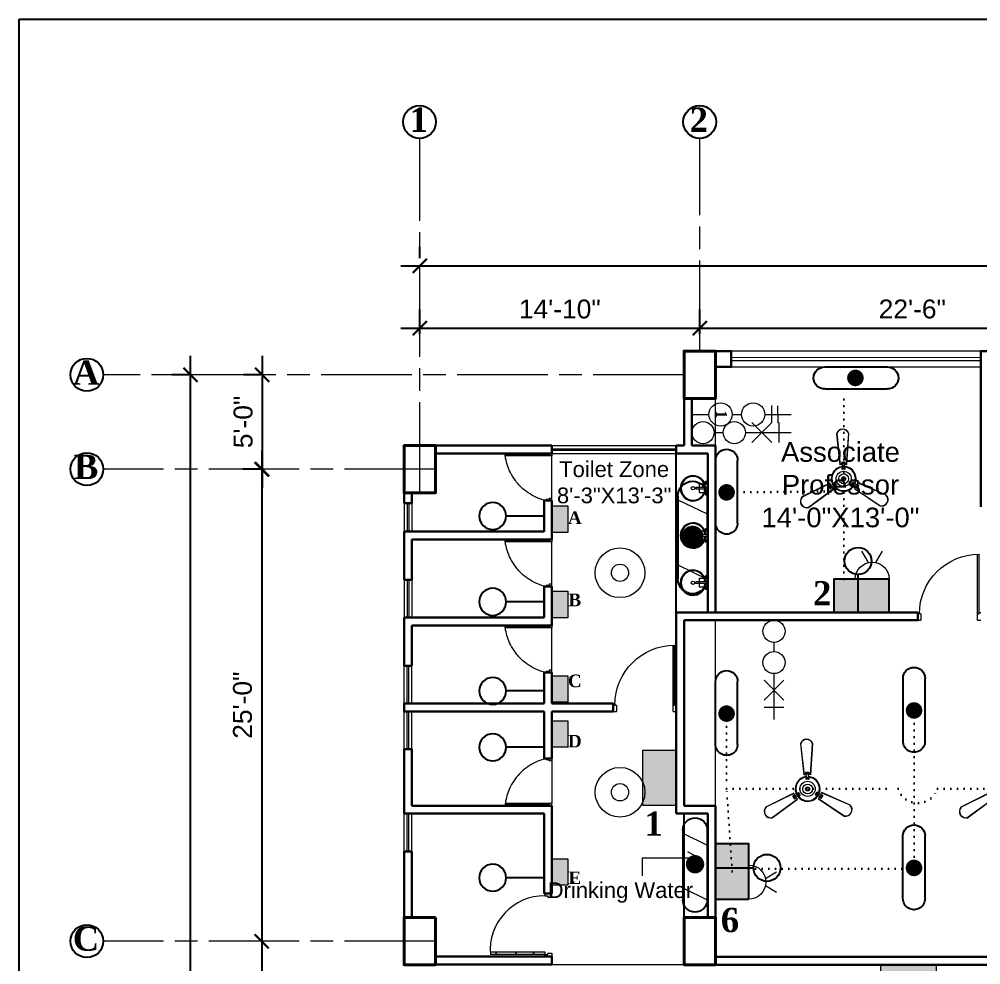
# Model space of a CAD drawing. Header units: inches. Extents: x -12 to 20935469, y -1604 to 24729220.
# Drawn here: x 20823799 to 20824410, y 24656648 to 24657249 of the extents above; entities that cross this region are included whole.
import ezdxf

# ---------------------------------------------------------------- set-up
doc = ezdxf.new("R2010")
doc.units = ezdxf.units.IN
doc.header["$LTSCALE"] = 0.03
doc.header["$MEASUREMENT"] = 0
doc.header["$PDMODE"] = 32
doc.header["$PDSIZE"] = 15
doc.linetypes.add('ACAD_ISO08W100', pattern=[36, 24, -3, 6, -3])
doc.linetypes.add('DOT', pattern=[0.25, 0, -0.25])
for name, color, linetype, lineweight in [('0-elect.fixture-3 fan', 200, 'Continuous', 20), ('2', 7, 'Continuous', 9), ('column', 1, 'Continuous', 40), ('Dim Line', 252, 'Continuous', 13), ('Dimiention', 75, 'Continuous', 18), ('Door', 7, 'Continuous', 18), ('E-CF', 4, 'Continuous', 30), ('Glass Line', 252, 'Continuous', 9), ('Grid Line', 252, 'Continuous', 18), ('Hatch', 253, 'Continuous', 15), ('line', 7, 'Continuous', 9), ('Main Wall', 7, 'Continuous', 30), ('STAIR', 46, 'Continuous', 15), ('TOILET FIXTURE', 142, 'Continuous', 5), ('wind.', 150, 'Continuous', 20)]:
    doc.layers.add(name, color=color, linetype=linetype, lineweight=lineweight)
for name, color, linetype in [('AC TEXT', 151, 'DOT'), ('H', 154, 'Continuous'), ('SB TEXT', 215, 'DOT'), ('TEXT', 7, 'Continuous'), ('w', 188, 'DOT')]:
    doc.layers.add(name, color=color, linetype=linetype)
doc.styles.add('2', font='swisscl.ttf')
doc.styles.add('RomanS', font='arial.ttf', dxfattribs={"height": 12})
doc.styles.get("Standard").update_dxf_attribs({"font": 'timesbd.ttf'})
doc.dimstyles.new('Aec_Arch_I', dxfattribs={"dimscale": 96, "dimtxt": 12, "dimasz": 0.09375, "dimexe": 0.125, "dimexo": 0.125, "dimgap": 0.0625, "dimtad": 1, "dimdec": 0, "dimzin": 3, "dimdsep": 46, "dimlunit": 4, "dimtxsty": 'RomanS', "dimblk1": 'ARCHTICK', "dimblk2": 'ARCHTICK', "dimsah": 1, "dimcen": 0.09375, "dimdle": 0.125, "dimadec": 0, "dimazin": 0, "dimtfac": 0.75, "dimtdec": 0, "dimtmove": 2, "dimatfit": 3, "dimldrblk": 'ARCHTICK', "dimfxl": 1, "dimfrac": 1, "dimtolj": 1, "dimtzin": 0, "dimarcsym": 0})

# ---------------------------------------------------------------- blocks, each defined once
blk = doc.blocks.new('$D40')
at = {"layer": 'Door'}
for p, q in [((1, 4), (1, 42)), ((2, 0), (2, 41.99)), ((1, 5), (0, 5)), ((2, 0), (0, 0)), ((2, 4), (1, 4)), ((39, 4), (38, 4)), ((38, 4), (38, 0)), ((40, 0), (38, 0)), ((40, 5), (38.99, 5)), ((39, 5), (39, 4))]:
    blk.add_line(p, q, dxfattribs=at)
blk.add_arc((1, 4), 38, 0, 90, dxfattribs=at)
blk = doc.blocks.new('sssss-flat-876')
at = {"layer": 'Door', "linetype": 'Continuous', "ltscale": 3}
blk.add_line((3666.52, 84027.2), (3666.52, 84055.74), dxfattribs=at)
at = {"layer": 'Door', "linetype": 'Continuous', "ltscale": 3, "extrusion": (-7.21527e-09, -3.35624e-18, 1), "elevation": 0}
for points in [[(3666.52, 84057.2), (3666.52, 84055.74), (3668.35, 84055.74), (3668.35, 84056.47), (3670.18, 84056.47), (3670.18, 84057.2)], [(3668.35, 84055.74), (3696.16, 84055.74), (3696.16, 84056.47), (3668.35, 84056.47)]]:
    blk.add_lwpolyline(points, close=True, dxfattribs=at)
at = {"layer": 'Door', "linetype": 'Continuous', "ltscale": 3, "flags": 128}
blk.add_lwpolyline([(3670.18, 84027.2, 0.04096), (3675.47, 84028.9, 0.082496), (3684.93, 84034.78, 0.052187), (3689.72, 84039.97, 0.043988), (3692.86, 84045.05, 0.036571), (3694.75, 84049.63, 0.034751), (3695.92, 84054.2, 0.011435), (3696.16, 84055.74)], format="xyb", dxfattribs=at)
at = {"layer": 'Door', "linetype": 'Continuous', "ltscale": 3}
blk.add_lwpolyline([(3666.52, 84027.2), (3666.52, 84028.66), (3668.35, 84028.66), (3668.35, 84027.93), (3670.18, 84027.93), (3670.18, 84027.2)], close=True, dxfattribs=at)
blk = doc.blocks.new('Door_45')
at = {"layer": 'Door'}
for p, q in [((1.5, 4.97), (1.5, 43.97)), ((3.5, 44.03), (3.5, 4.97)), ((1.5, 40.03), (2.25, 40.03)), ((2.25, 40.03), (2.25, 39.53)), ((2.25, 39.53), (2.75, 39.53)), ((2.75, 39.53), (2.75, 40.03)), ((2.75, 40.03), (3.5, 40.03)), ((1.5, 25.77), (2.25, 25.77)), ((2.25, 25.77), (2.25, 25.27)), ((2.25, 25.27), (2.75, 25.27)), ((2.75, 25.77), (3.5, 25.77)), ((2.75, 25.27), (2.75, 25.77)), ((1.5, 12.57), (2.25, 12.57)), ((2.25, 12.57), (2.25, 13.07)), ((2.25, 13.07), (2.75, 13.07)), ((2.75, 13.07), (2.75, 12.57)), ((2.75, 12.57), (3.5, 12.57)), ((0, -0.03), (0, 4.97)), ((0, 4.97), (1.5, 4.97)), ((3.5, 4.97), (1.5, 4.97)), ((1.5, 4.97), (1.5, 2.97)), ((1.5, 2.97), (2.5, 2.97)), ((2.5, 2.97), (2.5, -0.03)), ((42.5, 3), (42.5, -0.03)), ((43.5, 3), (42.5, 3)), ((45, 5), (43.5, 5)), ((43.5, 5), (43.5, 3)), ((45, -0.03), (45, 5)), ((2.5, -0.03), (0, -0.03)), ((42.5, -0.03), (45, -0.03))]:
    blk.add_line(p, q, dxfattribs=at)
blk.add_arc((4.66, 5.26), 38.84, 359.62325, 94.66847, dxfattribs=at)
blk = doc.blocks.new('7-flat-72')
at = {"layer": 'Glass Line', "color": 8, "ltscale": 20}
for p, q in [((-64476.55, 376959.41), (-64476.55, 376966.61)), ((-64475.47, 376966.61), (-64476.55, 376966.61)), ((-64475.47, 376959.41), (-64475.47, 376966.61)), ((-64478.71, 376960.49), (-64480.33, 376960.49)), ((-64480.33, 376959.52), (-64480.33, 376960.49)), ((-64478.71, 376959.52), (-64480.33, 376959.52)), ((-64480.33, 376959.05), (-64480.33, 376959.41)), ((-64478.71, 376959.41), (-64480.33, 376959.41)), ((-64478.71, 376959.05), (-64480.33, 376959.05)), ((-64480.28, 376959.52), (-64480.28, 376960.49)), ((-64480.15, 376959.52), (-64480.15, 376960.49)), ((-64480.15, 376959.41), (-64480.15, 376959.52)), ((-64479.92, 376959.52), (-64479.92, 376960.49)), ((-64479.52, 376959.52), (-64479.52, 376960.49)), ((-64479.13, 376959.52), (-64479.13, 376960.49)), ((-64478.9, 376959.52), (-64478.9, 376960.49)), ((-64478.89, 376959.41), (-64478.89, 376959.52)), ((-64478.77, 376959.52), (-64478.77, 376960.49)), ((-64478.71, 376959.52), (-64478.71, 376960.49)), ((-64478.71, 376959.05), (-64478.71, 376959.41)), ((-64475.11, 376959.41), (-64476.91, 376959.41)), ((-64476.91, 376959.05), (-64476.91, 376959.41)), ((-64475.11, 376959.05), (-64476.91, 376959.05)), ((-64475.11, 376959.05), (-64475.11, 376959.41)), ((-64473.31, 376960.49), (-64471.69, 376960.49)), ((-64473.31, 376959.52), (-64473.31, 376960.49)), ((-64473.31, 376959.52), (-64471.69, 376959.52)), ((-64473.31, 376959.05), (-64473.31, 376959.41)), ((-64473.31, 376959.41), (-64471.69, 376959.41)), ((-64473.31, 376959.05), (-64471.69, 376959.05)), ((-64473.26, 376959.52), (-64473.26, 376960.49)), ((-64473.13, 376959.52), (-64473.13, 376960.49)), ((-64473.13, 376959.41), (-64473.13, 376959.52)), ((-64472.9, 376959.52), (-64472.9, 376960.49)), ((-64472.5, 376959.52), (-64472.5, 376960.49)), ((-64472.11, 376959.52), (-64472.11, 376960.49)), ((-64471.88, 376959.52), (-64471.88, 376960.49)), ((-64471.87, 376959.41), (-64471.87, 376959.52)), ((-64471.75, 376959.52), (-64471.75, 376960.49)), ((-64471.69, 376959.52), (-64471.69, 376960.49)), ((-64471.69, 376959.05), (-64471.69, 376959.41))]:
    blk.add_line(p, q, dxfattribs=at)
blk.add_circle((-64476.02, 376968.4, 0), 1.08, dxfattribs=at)
for radius, start, end in [(8.1, 273.83345, 266.18834), (7.55, 274.11503, 265.90676)]:
    blk.add_arc((-64476.02, 376968.4, 0), radius, start, end, dxfattribs=at)
blk = doc.blocks.new('SFSFSFS-flat-72')
at = {"layer": 'TOILET FIXTURE', "ltscale": 0.2}
blk.add_lwpolyline([(-3918.47, -3608.1), (-3918.47, -3602.7), (-3923.87, -3602.7), (-3923.87, -3608.1)], close=True, dxfattribs=at)
at = {"layer": 'TOILET FIXTURE', "ltscale": 20}
blk.add_blockref('7-flat-72', (60554.84, -380567.16), dxfattribs=at)
blk = doc.blocks.new('bulb')
at = {"layer": 'line', "color": 4, "lineweight": 25, "ltscale": 50}
for p, q in [((20823168.7, 24658803.9), (20823168.7, 24658777.6)), ((20823168.7, 24658790.8), (20823209.9, 24658790.8))]:
    blk.add_line(p, q, dxfattribs=at)
blk.add_circle((20823224.6, 24658790.8), 14.7, dxfattribs=at)
blk = doc.blocks.new('FDDF')
at = {"layer": 'line', "color": 6, "linetype": 'Continuous', "lineweight": 25, "ltscale": 50}
for p, q in [((7351582.6, 3307777.3), (7351582.6, 3307351.8)), ((7351732.3, 3307777.3), (7351732.3, 3307351.8))]:
    blk.add_line(p, q, dxfattribs=at)
at = {"layer": 'line', "color": 6, "linetype": 'Continuous', "lineweight": 40, "ltscale": 50, "const_width": 56.1}
blk.add_lwpolyline([(7351657.4, 3307596.9, 1), (7351657.4, 3307540.8, 1)], format="xyb", close=True, dxfattribs=at)
at = {"layer": 'line', "color": 6, "linetype": 'Continuous', "lineweight": 25, "ltscale": 50}
for centre, start, end in [((7351657.4, 3307777.3), 0, 180), ((7351657.4, 3307351.8), 180, 0)]:
    blk.add_arc(centre, 74.8, start, end, dxfattribs=at)
blk = doc.blocks.new('JJUJUJUKI')
at = {"layer": 'line', "color": 6, "ltscale": 50}
for p, q in [((7363094.9, 3291793.9), (7362945.3, 3291866.9)), ((7363094.9, 3291460.9), (7362945.3, 3291533.9))]:
    blk.add_line(p, q, dxfattribs=at)
at = {"layer": 'line', "color": 5, "xscale": -1, "rotation": 180}
blk.add_blockref('FDDF', (11362.6, 6599218.7), dxfattribs=at)
blk = doc.blocks.new('RTRT')
at = {"layer": 'line', "color": 5}
blk.add_blockref('JJUJUJUKI', (0, 0), dxfattribs=at)
blk = doc.blocks.new('JUJUJUKIII')
at = {"layer": 'H', "ltscale": 50, "true_color": 0x999999, "transparency": 33554556}
h = blk.add_hatch(color=253, dxfattribs=at)
h.dxf.hatch_style = 1
h.paths.add_polyline_path([(7363219.9, 3291034.2), (7363425.7, 3291034.2), (7363425.7, 3291376.7), (7363219.9, 3291376.7)])
at = {"layer": 'Dimiention', "color": 4, "ltscale": 50}
blk.add_lwpolyline([(7363219.9, 3291034.2), (7363425.7, 3291034.2), (7363425.7, 3291376.7), (7363219.9, 3291376.7)], close=True, dxfattribs=at)
blk = doc.blocks.new('E-CF')
at = {"layer": '0-elect.fixture-3 fan', "color": 230, "linetype": 'ByBlock', "lineweight": 13, "ltscale": 5}
for p, q in [((-1.45, 6.53), (-2.38, 20.87)), ((-1.35, 6.55), (-2.29, 20.85)), ((3.24, 20.73), (1.65, 6.48)), ((3.34, 20.73), (1.74, 6.45)), ((-19.63, -7.46), (-6.46, -1.71)), ((-19.57, -7.54), (-6.43, -1.8)), ((6.34, -2.1), (19.2, -8.44)), ((6.37, -2.01), (19.25, -8.36)), ((-4.99, -4.44), (-16.92, -12.4)), ((-4.93, -4.51), (-16.88, -12.49)), ((16.28, -13.26), (4.71, -4.73)), ((16.32, -13.17), (4.78, -4.66))]:
    blk.add_line(p, q, dxfattribs=at)
at = {"layer": '0-elect.fixture-3 fan', "color": 232, "linetype": 'ByBlock', "lineweight": 13, "ltscale": 5}
for p, q in [((-0.35, 5.43), (-0.66, 4.81)), ((-0.33, 6.68), (-0.62, 7.28)), ((-0.35, 4.97), (-0.22, 4.72)), ((-0.29, 7.46), (-0.15, 7.2)), ((-0.02, 6.87), (0.23, 7.01)), ((0.04, 5.2), (0.29, 5.33)), ((0.42, 4.9), (0.56, 4.65)), ((0.48, 7.43), (0.62, 7.18)), ((0.6, 5.41), (0.87, 4.78)), ((0.63, 6.66), (0.96, 7.25)), ((-6.08, -2.77), (-6.75, -2.79)), ((-6.68, -3.29), (-6.53, -3.05)), ((-6.31, -3.97), (-6.16, -3.73)), ((-5.94, -3.44), (-6.18, -3.29)), ((-5.62, -3.61), (-6, -4.17)), ((-4.99, -2.18), (-4.57, -1.62)), ((-4.52, -2.55), (-4.76, -2.41)), ((-4.53, -3.01), (-3.84, -2.97)), ((-4.46, -2.08), (-4.31, -1.83)), ((-4.13, -2.78), (-3.98, -2.54)), ((4.38, -3.22), (3.69, -3.14)), ((4.03, -2.81), (3.74, -2.8)), ((4.47, -2.17), (4.18, -2.17)), ((4.47, -2.63), (4.47, -2.91)), ((4.87, -2.41), (4.49, -1.83)), ((5.44, -3.87), (5.79, -4.45)), ((6.19, -4.13), (5.9, -4.12)), ((5.94, -3.05), (6.61, -3.1)), ((5.95, -3.42), (5.94, -3.7)), ((6.6, -3.47), (6.31, -3.46))]:
    blk.add_line(p, q, dxfattribs=at)
at = {"layer": '0-elect.fixture-3 fan', "color": 5, "lineweight": 13}
blk.add_line((0, 0), (0, 0), dxfattribs=at)
at = {"layer": '0-elect.fixture-3 fan', "color": 230, "linetype": 'ByBlock', "lineweight": 13, "ltscale": 5, "extrusion": (0, 0, -1)}
for centre, major_axis, start_param, end_param in [((0.46, 19.91), (-2.12, 2.12), 5.823867, 8.359631), ((0.46, 19.91), (-2.05, 2.05), 5.830329, 8.353169), ((0, 0), (-4.05, 4.05), 5.068563, 7.021343), ((0, 0), (-3.85, 3.85), 5.085186, 7.003917), ((0, 0), (4.72, 4.72), -1.003222, -0.833722), ((0, 0), (-4.05, 4.05), 0.879773, 2.832553), ((0, 0), (-3.85, 3.85), 0.896396, 2.815126), ((0, 0), (4.72, 4.72), -0.690743, -0.521244), ((0, 0), (-4.72, 4.72), 5.068843, 5.238343), ((0, 0), (4.72, 4.72), 3.185569, 3.355068), ((0, 0), (4.05, 4.05), 1.403372, 3.356151), ((0, 0), (-3.85, 3.85), 2.990791, 4.909522), ((0, 0), (4.72, 4.72), 1.403652, 1.573151), ((0, 0), (-4.72, 4.72), 2.66197, 2.831469), ((-17.47, -9.55), (-2.12, 2.12), 3.729471, 6.265236), ((-17.47, -9.55), (-2.05, 2.05), 3.735934, 6.258773), ((17, -10.35), (-2.12, 2.12), 1.635076, 4.170841), ((17, -10.35), (2.05, 2.05), 0.070743, 2.593582)]:
    blk.add_ellipse(centre, major_axis=major_axis, ratio=1, start_param=start_param, end_param=end_param, dxfattribs=at)
at = {"layer": '0-elect.fixture-3 fan', "color": 232, "linetype": 'ByBlock', "lineweight": 13, "ltscale": 5, "extrusion": (0, 0, -1)}
for centre, major_axis, start_param, end_param in [((-0.44, 4.71), (0.169, 0.169), 2.26283, 4.381754), ((-0.41, 7.39), (-0.169, 0.169), 5.038692, 7.013305), ((-0.28, 4.84), (0.101, 0.101), 3.926991, 10.210176), ((0, 0), (5.4, 5.4), -0.840677, -0.683789), ((0, 0), (3.17, 3.17), -0.878763, -0.645703), ((-0.22, 7.33), (0.101, 0.101), 3.926991, 10.210176), ((-2.18, 6.1), (-1.37, 1.37), 2.052913, 2.705807), ((0.11, 6.94), (0.101, 0.101), 3.926991, 10.210176), ((0.17, 5.27), (0.101, 0.101), 3.926991, 10.210176), ((0.49, 4.78), (0.101, 0.101), 3.926991, 10.210176), ((0.55, 7.31), (0.101, 0.101), 3.926991, 10.210176), ((2.58, 5.99), (1.46, 1.46), 3.643048, 4.257264), ((0.66, 4.68), (0.169, 0.169), 0.376965, 2.49589), ((0.75, 7.36), (-0.169, 0.169), 0.887007, 2.86162), ((-6.75, -3.02), (0.169, 0.169), 3.505001, 5.479614), ((0, 0), (-5.4, 5.4), 4.91891, 5.075797), ((-6.6, -3.17), (0.101, 0.101), 3.926991, 10.210176), ((-6.19, -4.04), (0.169, 0.169), 1.373501, 3.348114), ((-6.24, -3.85), (0.101, 0.101), 3.926991, 10.210176), ((-6.06, -3.36), (0.101, 0.101), 3.926991, 10.210176), ((-6.47, -0.75), (1.46, 1.46), 1.548653, 2.162869), ((-4.19, -4.93), (-1.37, 1.37), 6.241703, 6.894597), ((-4.64, -2.48), (-0.101, 0.101), 5.497787, 11.780972), ((-4.38, -1.76), (-0.169, 0.169), 6.136552, 8.255476), ((-4.38, -1.96), (-0.101, 0.101), 5.497787, 11.780972), ((-4.05, -2.66), (0.101, 0.101), 3.926991, 10.210176), ((0, 0), (-3.17, 3.17), 4.880824, 5.113884), ((-3.86, -2.73), (0.169, 0.169), 0.168435, 2.287359), ((3.72, -2.9), (0.169, 0.169), 2.471361, 4.590285), ((0, 0), (-3.17, 3.17), 2.786429, 3.019489), ((3.89, -2.81), (0.101, 0.101), 3.926991, 10.210176), ((4.29, -1.97), (-0.169, 0.169), 5.928021, 8.046946), ((4.33, -2.17), (0.101, 0.101), 3.926991, 10.210176), ((4.47, -2.77), (0.101, 0.101), 3.926991, 10.210176), ((3.89, -5.22), (-1.46, 1.46), 1.025054, 1.63927), ((6.36, -1.16), (1.37, 1.37), 2.576511, 3.229406), ((5.95, -3.56), (-0.101, 0.101), 5.497787, 11.780972), ((6.05, -4.13), (0.101, 0.101), 3.926991, 10.210176), ((0, 0), (-5.4, 5.4), 2.824515, 2.981402), ((6.45, -3.47), (-0.101, 0.101), 5.497787, 11.780972), ((6.6, -3.33), (-0.169, 0.169), 0.849902, 2.824515), ((6, -4.32), (-0.169, 0.169), 2.981402, 4.956015)]:
    blk.add_ellipse(centre, major_axis=major_axis, ratio=1, start_param=start_param, end_param=end_param, dxfattribs=at)
at = {"layer": '0-elect.fixture-3 fan', "linetype": 'ByBlock', "lineweight": 13, "ltscale": 5, "extrusion": (0, 0, -1)}
blk.add_ellipse((0.01, 0.03), major_axis=(-2.47, 2.47), ratio=1, start_param=5.497787, end_param=11.780972, dxfattribs=at)
at = {"layer": '0-elect.fixture-3 fan', "color": 200, "linetype": 'ByBlock', "lineweight": 13, "ltscale": 5, "extrusion": (0, 0, -1)}
blk.add_ellipse((0, 0), major_axis=(-1.61, 1.61), ratio=1, start_param=5.497787, end_param=11.780972, dxfattribs=at)
at = {"layer": '0-elect.fixture-3 fan', "color": 190, "linetype": 'ByBlock', "lineweight": 13, "ltscale": 5, "extrusion": (0, 0, -1)}
for major_axis, start_param, end_param in [((0.666, 0.666), 3.926991, 10.210176), ((-0.461, 0.461), 5.497787, 11.780972)]:
    blk.add_ellipse((0, 0), major_axis=major_axis, ratio=1, start_param=start_param, end_param=end_param, dxfattribs=at)
blk = doc.blocks.new('fgftrfteter')
at = {"layer": 'Dimiention', "color": 4, "ltscale": 50}
for p, q in [((4580895, 2288123), (4580808, 2288269)), ((4580989, 2288123), (4581076, 2288269)), ((4580720, 2287906), (4581164, 2287906))]:
    blk.add_line(p, q, dxfattribs=at)
blk.add_arc((4580942, 2287906), 222, 0, 180, dxfattribs=at)
blk = doc.blocks.new('2PIN')
at = {"layer": 'H', "true_color": 0x000000, "transparency": 33554567}
h = blk.add_hatch(color=18, dxfattribs=at)
h.dxf.hatch_style = 1
h.paths.add_polyline_path([(20823026.99, 24658981.16), (20822972.29, 24658981.16), (20822972.29, 24658948.3), (20823026.99, 24658948.3)])
blk.add_lwpolyline([(20822972.29, 24658981.16), (20823026.99, 24658981.16), (20823026.99, 24658948.3), (20822972.29, 24658948.3)], close=True)
at = {"layer": '2', "color": 6, "lineweight": 25, "transparency": 33554648, "xscale": 0.07559514081214198, "yscale": 0.07559514081214198, "zscale": 0.07559514081214198}
blk.add_blockref('fgftrfteter', (20476692.14, 24486026.62), dxfattribs=at)
blk = doc.blocks.new('GYTT')
at = {"layer": 'line', "color": 4, "ltscale": 50}
for radius in [19.73, 6.87]:
    blk.add_circle((20859470.76, -1441350.36), radius, dxfattribs=at)
blk = doc.blocks.new('_ArchTick')
at = {"color": 0, "linetype": 'ByBlock', "lineweight": 35, "const_width": 0.15}
blk.add_lwpolyline([(-0.5, -0.5), (0.5, 0.5)], dxfattribs=at)
blk = doc.blocks.new('*D336')
at = {"layer": 'Defpoints', "color": 0, "transparency": 16777216}
for p in [(20820322.25, 24639400.93), (20820144.28, 24639385.03), (20820322.25, 24639385.03)]:
    blk.add_point(p, dxfattribs=at)
at = {"layer": 'Dim Line', "color": 0, "lineweight": -2, "transparency": 16777216}
for p, q in [((20820144.28, 24639397.03), (20820144.28, 24639412.93)), ((20820322.25, 24639397.03), (20820322.25, 24639412.93)), ((20820132.28, 24639400.93), (20820334.25, 24639400.93))]:
    blk.add_line(p, q, dxfattribs=at)
at = {"layer": 'Dim Line', "color": 0, "lineweight": -2, "transparency": 16777216, "xscale": 9, "yscale": 9, "zscale": 9, "rotation": 180}
blk.add_blockref('_ArchTick', (20820144.28, 24639400.93), dxfattribs=at)
at = {"layer": 'Dim Line', "color": 0, "lineweight": -2, "transparency": 16777216, "xscale": 9, "yscale": 9, "zscale": 9}
blk.add_blockref('_ArchTick', (20820322.25, 24639400.93), dxfattribs=at)
at = {"layer": 'Dim Line', "color": 0, "transparency": 16777216, "insert": (20820233.26, 24639413.05), "char_height": 12, "attachment_point": 5, "style": 'RomanS'}
blk.add_mtext('\\A1;14\'-10"', dxfattribs=at)
blk = doc.blocks.new('*D337')
at = {"layer": 'Defpoints', "color": 0, "transparency": 16777216}
for p in [(20820592.25, 24639400.93), (20820592.25, 24639400.93), (20820322.25, 24639385.03)]:
    blk.add_point(p, dxfattribs=at)
at = {"layer": 'Dim Line', "color": 0, "lineweight": -2, "transparency": 16777216}
for p, q in [((20820322.25, 24639397.03), (20820322.25, 24639412.93)), ((20820310.25, 24639400.93), (20820604.25, 24639400.93))]:
    blk.add_line(p, q, dxfattribs=at)
at = {"layer": 'Dim Line', "color": 0, "lineweight": -2, "transparency": 16777216, "xscale": 9, "yscale": 9, "zscale": 9, "rotation": 180}
blk.add_blockref('_ArchTick', (20820322.25, 24639400.93), dxfattribs=at)
at = {"layer": 'Dim Line', "color": 0, "lineweight": -2, "transparency": 16777216, "xscale": 9, "yscale": 9, "zscale": 9}
blk.add_blockref('_ArchTick', (20820592.25, 24639400.93), dxfattribs=at)
at = {"layer": 'Dim Line', "color": 0, "transparency": 16777216, "insert": (20820457.25, 24639413.05), "char_height": 12, "attachment_point": 5, "style": 'RomanS'}
blk.add_mtext('\\A1;22\'-6"', dxfattribs=at)
blk = doc.blocks.new('*D329')
at = {"layer": 'Defpoints', "color": 0, "transparency": 16777216}
for p in [(20822147.72, 24639440.57), (20820144.28, 24639433.51), (20822147.72, 24639433.51)]:
    blk.add_point(p, dxfattribs=at)
at = {"layer": 'Dim Line', "color": 0, "lineweight": -2, "transparency": 16777216}
for p, q in [((20820144.28, 24639445.51), (20820144.28, 24639452.57)), ((20822147.72, 24639445.51), (20822147.72, 24639452.57)), ((20820132.28, 24639440.57), (20822159.72, 24639440.57))]:
    blk.add_line(p, q, dxfattribs=at)
at = {"layer": 'Dim Line', "color": 0, "lineweight": -2, "transparency": 16777216, "xscale": 9, "yscale": 9, "zscale": 9, "rotation": 180}
blk.add_blockref('_ArchTick', (20820144.28, 24639440.57), dxfattribs=at)
at = {"layer": 'Dim Line', "color": 0, "lineweight": -2, "transparency": 16777216, "xscale": 9, "yscale": 9, "zscale": 9}
blk.add_blockref('_ArchTick', (20822147.72, 24639440.57), dxfattribs=at)
at = {"layer": 'Dim Line', "color": 0, "transparency": 16777216, "insert": (20821146, 24639452.7), "char_height": 12, "attachment_point": 5, "style": 'RomanS'}
blk.add_mtext('\\A1;166\'-11"', dxfattribs=at)
blk = doc.blocks.new('*D330')
at = {"layer": 'Defpoints', "color": 0, "transparency": 16777216}
for p in [(20820055.12, 24639371.33), (20820044.19, 24639311.34), (20820055.12, 24639311.34)]:
    blk.add_point(p, dxfattribs=at)
at = {"layer": 'Dim Line', "color": 0, "lineweight": -2, "transparency": 16777216}
for p, q in [((20820044.19, 24639383.33), (20820044.19, 24639299.34)), ((20820043.12, 24639371.33), (20820032.19, 24639371.33)), ((20820043.12, 24639311.34), (20820032.19, 24639311.34))]:
    blk.add_line(p, q, dxfattribs=at)
at = {"layer": 'Dim Line', "color": 0, "lineweight": -2, "transparency": 16777216, "xscale": 9, "yscale": 9, "zscale": 9}
for p, rotation in [((20820044.19, 24639371.33), 90), ((20820044.19, 24639311.34), 270)]:
    blk.add_blockref('_ArchTick', p, dxfattribs=dict(at, rotation=rotation))
at = {"layer": 'Dim Line', "color": 0, "transparency": 16777216, "insert": (20820032.06, 24639341.34), "char_height": 12, "attachment_point": 5, "rotation": 90, "style": 'RomanS'}
blk.add_mtext('\\A1;5\'-0"', dxfattribs=at)
blk = doc.blocks.new('*D331')
at = {"layer": 'Defpoints', "color": 0, "transparency": 16777216}
for p in [(20820055.12, 24639311.34), (20820043.81, 24639011.47), (20820043.81, 24639011.47)]:
    blk.add_point(p, dxfattribs=at)
at = {"layer": 'Dim Line', "color": 0, "lineweight": -2, "transparency": 16777216}
for p, q in [((20820043.81, 24639323.34), (20820043.81, 24638999.47)), ((20820043.12, 24639311.34), (20820031.81, 24639311.34)), ((20820055.81, 24639011.47), (20820055.81, 24639011.47))]:
    blk.add_line(p, q, dxfattribs=at)
at = {"layer": 'Dim Line', "color": 0, "lineweight": -2, "transparency": 16777216, "xscale": 9, "yscale": 9, "zscale": 9}
for p, rotation in [((20820043.81, 24639311.34), 90), ((20820043.81, 24639011.47), 270)]:
    blk.add_blockref('_ArchTick', p, dxfattribs=dict(at, rotation=rotation))
at = {"layer": 'Dim Line', "color": 0, "transparency": 16777216, "insert": (20820031.68, 24639161.41), "char_height": 12, "attachment_point": 5, "rotation": 90, "style": 'RomanS'}
blk.add_mtext('\\A1;25\'-0"', dxfattribs=at)
blk = doc.blocks.new('*D332')
at = {"layer": 'Defpoints', "color": 0, "transparency": 16777216}
for p in [(20820043.81, 24639011.47), (20820043.81, 24638861.47), (20820043.81, 24638861.47)]:
    blk.add_point(p, dxfattribs=at)
at = {"layer": 'Dim Line', "color": 0, "lineweight": -2, "transparency": 16777216}
for p, q in [((20820043.81, 24639023.47), (20820043.81, 24638849.47)), ((20820055.81, 24639011.47), (20820055.81, 24639011.47)), ((20820055.81, 24638861.47), (20820055.81, 24638861.47))]:
    blk.add_line(p, q, dxfattribs=at)
at = {"layer": 'Dim Line', "color": 0, "lineweight": -2, "transparency": 16777216, "xscale": 9, "yscale": 9, "zscale": 9}
for p, rotation in [((20820043.81, 24639011.47), 90), ((20820043.81, 24638861.47), 270)]:
    blk.add_blockref('_ArchTick', p, dxfattribs=dict(at, rotation=rotation))
at = {"layer": 'Dim Line', "color": 0, "transparency": 16777216, "insert": (20820031.68, 24638936.47), "char_height": 12, "attachment_point": 5, "rotation": 90, "style": 'RomanS'}
blk.add_mtext('\\A1;12\'-6"', dxfattribs=at)
blk = doc.blocks.new('*D335')
at = {"layer": 'Defpoints', "color": 0, "transparency": 16777216}
for p in [(20819998.65, 24639371.33), (20820009.29, 24639371.33), (20820009.29, 24638499.48)]:
    blk.add_point(p, dxfattribs=at)
at = {"layer": 'Dim Line', "color": 0, "lineweight": -2, "transparency": 16777216}
for p, q in [((20819998.65, 24638487.48), (20819998.65, 24639383.33)), ((20819997.29, 24639371.33), (20819986.65, 24639371.33)), ((20819997.29, 24638499.48), (20819986.65, 24638499.48))]:
    blk.add_line(p, q, dxfattribs=at)
at = {"layer": 'Dim Line', "color": 0, "lineweight": -2, "transparency": 16777216, "xscale": 9, "yscale": 9, "zscale": 9}
for p, rotation in [((20819998.65, 24639371.33), 90), ((20819998.65, 24638499.48), 270)]:
    blk.add_blockref('_ArchTick', p, dxfattribs=dict(at, rotation=rotation))
at = {"layer": 'Dim Line', "color": 0, "transparency": 16777216, "insert": (20819986.53, 24638935.41), "char_height": 12, "attachment_point": 5, "rotation": 90, "style": 'RomanS'}
blk.add_mtext('\\A1;72\'-8"', dxfattribs=at)
blk = doc.blocks.new('rfgrtrtgrtgr')
at = {"layer": 'Dimiention', "ltscale": 50}
for p, q in [((11249437.2, 1692057.9), (11249437.5, 1691968.7)), ((11249469.8, 1692055.5), (11249470, 1691966.3)), ((11249506, 1692013.3), (11249368.7, 1692013.3)), ((11249675.2, 1692013.3), (11249626.5, 1692013.3)), ((11249883.8, 1692013.3), (11249795.7, 1692013.3))]:
    blk.add_line(p, q, dxfattribs=at)
for centre in [(11249566.2, 1692013.3), (11249735.5, 1692013.3)]:
    blk.add_circle(centre, 60.2, dxfattribs=at)
blk = doc.blocks.new('gy')
at = {"layer": 'Dimiention', "color": 18, "ltscale": 50, "true_color": 0x000000}
for p, q in [((3543686.26, 5183217.13), (3543686.26, 5183211.14)), ((3543688.4, 5183217.13), (3543694.39, 5183211.14)), ((3543694.39, 5183217.13), (3543688.4, 5183211.14)), ((3543696.38, 5183214.14), (3543682.58, 5183214.14)), ((3543705.77, 5183214.14), (3543703.06, 5183214.14))]:
    blk.add_line(p, q, dxfattribs=at)
for centre in [(3543699.72, 5183214.14), (3543709.11, 5183214.14)]:
    blk.add_circle(centre, 3.34, dxfattribs=at)
blk = doc.blocks.new('GRID')
at = {"layer": 'Grid Line', "color": 252, "linetype": 'ACAD_ISO08W100', "lineweight": 9, "ltscale": 80, "true_color": 0x939598}
for p, q in [((20820144.28, 24639296.33), (20820144.28, 24639521.54)), ((20820322.25, 24639386.33), (20820322.25, 24639521.55)), ((20820312.11, 24639371.33), (20819943.28, 24639371.33)), ((20820154.14, 24639311.34), (20819943.28, 24639311.34)), ((20820154.14, 24639011.47), (20819943.28, 24639011.47))]:
    blk.add_line(p, q, dxfattribs=at)
at = {"layer": 'TEXT'}
for centre in [(20820144.14, 24639531.96), (20820322.11, 24639531.97), (20819932.72, 24639371.33), (20819932.72, 24639311.34), (20819932.72, 24639011.47)]:
    blk.add_circle(centre, 10.42, dxfattribs=at)
at = {"layer": 'TEXT', "char_height": 15.435, "width": 227.4581, "attachment_point": 8, "rotation": 0}
for s, insert in [('\\A1;1', (20820143.62, 24639525.66)), ('\\A1;2', (20820321.59, 24639525.67)), ('\\A1;A', (20819932.21, 24639365.04)), ('\\A1;B', (20819932.21, 24639305.04)), ('\\A1;C', (20819932.21, 24639005.17))]:
    blk.add_mtext(s, dxfattribs=dict(at, insert=insert))
at = {"layer": 'Dim Line'}
for base, p1, p2, picture, middle in [((20822147.72, 24639440.57), (20820144.28, 24639433.51), (20822147.72, 24639433.51), '*D329', (20821146, 24639452.7)), ((20820322.25, 24639400.93), (20820144.28, 24639385.03), (20820322.25, 24639385.03), '*D336', (20820233.26, 24639413.05)), ((20820592.25, 24639400.93), (20820322.25, 24639385.03), (20820592.25, 24639400.93), '*D337', (20820457.25, 24639413.05))]:
    dim = blk.add_linear_dim(base=base, p1=p1, p2=p2, dimstyle='Aec_Arch_I', dxfattribs=at)
    dim.commit()
    dim.dimension.update_dxf_attribs({"geometry": picture, "text_midpoint": middle})
for base, p1, p2, picture, middle in [((20819998.65, 24639371.33), (20820009.29, 24638499.48), (20820009.29, 24639371.33), '*D335', (20819986.53, 24638935.41)), ((20820044.19, 24639311.34), (20820055.12, 24639371.33), (20820055.12, 24639311.34), '*D330', (20820032.06, 24639341.34)), ((20820043.81, 24639011.47), (20820055.12, 24639311.34), (20820043.81, 24639011.47), '*D331', (20820031.68, 24639161.41)), ((20820043.81, 24638861.47), (20820043.81, 24639011.47), (20820043.81, 24638861.47), '*D332', (20820031.68, 24638936.47))]:
    dim = blk.add_linear_dim(base=base, p1=p1, p2=p2, angle=90, dimstyle='Aec_Arch_I', dxfattribs=at)
    dim.commit()
    dim.dimension.update_dxf_attribs({"geometry": picture, "text_midpoint": middle})

msp = doc.modelspace()

# ---------------------------------------------------------------- linework, layer by layer
for p, q in [((20824216.85, 24656872.28), (20824216.85, 24656973.25)), ((20824221.85, 24656678.36), (20824221.85, 24656744.4)), ((20824132.85, 24656653.56), (20824137.85, 24656653.56))]:
    msp.add_line(p, q)
at = {"layer": 'column', "lineweight": 40, "ltscale": 20}
for points in [[(20824241.85, 24657038.25), (20824221.85, 24657038.25), (20824221.85, 24657008.25), (20824241.85, 24657008.25)], [(20824063.88, 24656978.25), (20824043.88, 24656978.25), (20824043.88, 24656948.25), (20824063.88, 24656948.25)], [(20824063.88, 24656678.38), (20824043.88, 24656678.38), (20824043.88, 24656648.38), (20824063.88, 24656648.38)], [(20824241.85, 24656678.36), (20824221.85, 24656678.36), (20824221.85, 24656648.38), (20824241.85, 24656648.38)]]:
    msp.add_lwpolyline(points, close=True, dxfattribs=at)
at = {"layer": 'Defpoints'}
msp.add_lwpolyline([(20823799.35, 24657249.12), (20826238.21, 24657249.12), (20826238.21, 24655667.82), (20823799.35, 24655667.82)], close=True, dxfattribs=at)
at = {"layer": 'Hatch', "lineweight": 5}
for p, q in [((20824241.85, 24656978.25), (20824241.85, 24657008.23)), ((20824241.85, 24656749.4), (20824241.85, 24656867.28))]:
    msp.add_line(p, q, dxfattribs=at)
at = {"layer": 'Hatch'}
msp.add_line((20824137.87, 24656648.53), (20824959.82, 24656648.53), dxfattribs=at)
at = {"layer": 'Main Wall', "lineweight": 30}
for p, q in [((20824410.37, 24657038.25), (20824410.37, 24656939.27)), ((20824439.12, 24657038.25), (20824410.37, 24657038.25)), ((20824221.85, 24656978.25), (20824221.85, 24657008.25)), ((20824226.85, 24656978.25), (20824226.85, 24657008.25)), ((20824063.88, 24656978.25), (20824137.85, 24656978.25)), ((20824137.85, 24656973.25), (20824137.85, 24656978.25)), ((20824216.85, 24656978.25), (20824221.85, 24656978.25)), ((20824216.85, 24656973.25), (20824216.85, 24656978.25)), ((20824226.85, 24656978.25), (20824241.85, 24656978.25)), ((20824241.85, 24656872.28), (20824241.85, 24656978.25)), ((20824063.88, 24656973.25), (20824137.85, 24656973.25)), ((20824216.85, 24656973.25), (20824236.85, 24656973.25)), ((20824236.85, 24656872.28), (20824236.85, 24656973.25)), ((20824043.88, 24656941.63), (20824043.88, 24656948.25)), ((20824132.85, 24656943.25), (20824137.85, 24656943.25)), ((20824132.85, 24656943.25), (20824132.85, 24656923.63)), ((20824132.85, 24656923.63), (20824043.88, 24656923.63)), ((20824043.88, 24656893.01), (20824043.88, 24656923.63)), ((20824137.85, 24656918.63), (20824048.88, 24656918.63)), ((20824132.85, 24656888.63), (20824132.85, 24656869.01)), ((20824137.85, 24656888.63), (20824132.85, 24656888.63)), ((20824216.85, 24656814.4), (20824216.85, 24656872.28)), ((20824216.85, 24656872.28), (20824236.85, 24656872.28)), ((20824370.37, 24656872.27), (20824226.87, 24656872.29)), ((20824370.37, 24656867.27), (20824370.37, 24656872.27)), ((20824132.85, 24656869.01), (20824043.88, 24656869.01)), ((20824043.88, 24656838.4), (20824043.88, 24656869.01)), ((20824137.85, 24656864.01), (20824048.88, 24656864.01)), ((20824048.88, 24656864.01), (20824048.88, 24656838.4)), ((20824221.85, 24656749.4), (20824221.85, 24656867.28)), ((20824221.85, 24656867.28), (20824241.85, 24656867.28)), ((20824370.37, 24656867.27), (20824226.87, 24656867.29)), ((20824043.88, 24656838.4), (20824048.88, 24656838.4)), ((20824137.85, 24656834.01), (20824132.85, 24656834.01)), ((20824043.88, 24656814.4), (20824132.85, 24656814.4)), ((20824043.88, 24656809.4), (20824043.88, 24656814.4)), ((20824132.85, 24656809.4), (20824043.88, 24656809.4)), ((20824132.85, 24656779.4), (20824132.85, 24656809.4)), ((20824137.85, 24656779.4), (20824137.85, 24656809.4)), ((20824176.85, 24656809.4), (20824137.85, 24656809.4)), ((20824176.85, 24656809.4), (20824176.85, 24656814.4)), ((20824216.85, 24656744.4), (20824216.85, 24656814.4)), ((20824048.88, 24656785.4), (20824043.88, 24656785.4)), ((20824043.88, 24656744.4), (20824043.88, 24656785.4)), ((20824048.88, 24656785.4), (20824048.88, 24656749.4)), ((20824137.85, 24656779.4), (20824132.85, 24656779.4)), ((20824137.85, 24656749.4), (20824048.88, 24656749.4)), ((20824137.85, 24656693.56), (20824137.85, 24656749.4)), ((20824221.85, 24656749.4), (20824241.85, 24656749.4)), ((20824241.85, 24656678.37), (20824241.85, 24656749.4)), ((20824132.85, 24656744.4), (20824043.88, 24656744.4)), ((20824132.85, 24656693.56), (20824132.85, 24656744.4)), ((20824216.85, 24656744.4), (20824236.85, 24656744.4)), ((20824236.85, 24656678.37), (20824236.85, 24656744.4)), ((20824043.88, 24656678.37), (20824043.88, 24656720.4)), ((20824048.88, 24656720.4), (20824043.88, 24656720.4)), ((20824048.88, 24656720.4), (20824048.88, 24656678.37)), ((20824137.85, 24656693.56), (20824132.85, 24656693.56)), ((20824137.85, 24656653.56), (20824063.88, 24656653.56)), ((20824137.85, 24656653.56), (20824137.85, 24656648.53)), ((20824241.87, 24656653.42), (20824426.88, 24656653.42)), ((20824137.85, 24656648.53), (20824063.88, 24656648.53)), ((20824426.88, 24656648.4), (20824241.87, 24656648.42))]:
    msp.add_line(p, q, dxfattribs=at)
for points in [[(20824241.85, 24657038.25), (20824251.85, 24657038.25), (20824251.85, 24657028.21), (20824241.85, 24657028.21)], [(20824048.88, 24656948.25), (20824048.88, 24656941.63)], [(20824048.88, 24656941.63), (20824043.88, 24656941.63)], [(20824137.85, 24656943.25), (20824137.85, 24656918.63)], [(20824048.88, 24656918.63), (20824048.88, 24656893.01)], [(20824048.88, 24656893.01), (20824043.88, 24656893.01)], [(20824137.85, 24656888.63), (20824137.85, 24656864.01)], [(20824132.85, 24656834.01), (20824132.85, 24656814.4)], [(20824137.85, 24656834.01), (20824137.85, 24656814.4)], [(20824137.85, 24656814.4), (20824176.85, 24656814.4)]]:
    msp.add_lwpolyline(points, dxfattribs=at)
at = {"layer": 'STAIR', "color": 253, "lineweight": 5}
for p, q in [((20824231.45, 24656716.09), (20824224.15, 24656720.12)), ((20824231.45, 24656716.09), (20824195.21, 24656716.09)), ((20824195.21, 24656716.09), (20824195.21, 24656704.85)), ((20824231.45, 24656716.09), (20824224.15, 24656712.06))]:
    msp.add_line(p, q, dxfattribs=at)
at = {"layer": 'w', "linetype": 'DOT', "lineweight": 30, "ltscale": 550, "transparency": 33554661}
for p, q in [((20824323.27, 24656893.4), (20824323.27, 24657014.21)), ((20824255.87, 24656948.53), (20824323.27, 24656949.16)), ((20824367.97, 24656809.96), (20824367.97, 24656709.4)), ((20824248.86, 24656807.94), (20824248.86, 24656760.09)), ((20824248.86, 24656760.09), (20824357.86, 24656760.09)), ((20824252.42, 24656707.72), (20824248.86, 24656760.09)), ((20824382.84, 24656760.09), (20824436.5, 24656760.09)), ((20824262.99, 24656709.4), (20824368.04, 24656709.4))]:
    msp.add_line(p, q, dxfattribs=at)
msp.add_arc((20824370.35, 24656764.2), 13.15, 198.20492, 341.79508, dxfattribs=at)
at = {"layer": 'wind.', "lineweight": 5}
for p, q in [((20824410.37, 24657038.25), (20824251.85, 24657038.25)), ((20824251.85, 24657034.27), (20824410.37, 24657034.32)), ((20824251.85, 24657032.27), (20824410.37, 24657032.32)), ((20824251.85, 24657028.21), (20824410.37, 24657028.25)), ((20824137.85, 24656978.25), (20824216.85, 24656978.25)), ((20824137.85, 24656976.25), (20824216.85, 24656976.25)), ((20824137.85, 24656975.25), (20824216.85, 24656975.25)), ((20824137.85, 24656973.25), (20824216.85, 24656973.25)), ((20824043.88, 24656941.63), (20824043.88, 24656923.63)), ((20824045.88, 24656941.63), (20824045.88, 24656923.63)), ((20824046.88, 24656941.63), (20824046.88, 24656923.63)), ((20824048.88, 24656941.63), (20824048.88, 24656923.63)), ((20824043.88, 24656893.01), (20824043.88, 24656869.01)), ((20824045.88, 24656893.01), (20824045.88, 24656869.01)), ((20824046.88, 24656893.01), (20824046.88, 24656869.01)), ((20824048.88, 24656893.01), (20824048.88, 24656869.01)), ((20824043.88, 24656814.4), (20824043.88, 24656838.4)), ((20824045.88, 24656814.4), (20824045.88, 24656838.4)), ((20824046.88, 24656814.4), (20824046.88, 24656838.4)), ((20824048.88, 24656814.4), (20824048.88, 24656838.4)), ((20824043.88, 24656785.4), (20824043.88, 24656809.4)), ((20824045.88, 24656785.4), (20824045.88, 24656809.4)), ((20824046.88, 24656785.4), (20824046.88, 24656809.4)), ((20824048.88, 24656785.4), (20824048.88, 24656809.4)), ((20824043.88, 24656720.4), (20824043.88, 24656744.4)), ((20824045.88, 24656720.4), (20824045.88, 24656744.4)), ((20824046.88, 24656720.4), (20824046.88, 24656744.4)), ((20824048.88, 24656720.4), (20824048.88, 24656744.4))]:
    msp.add_line(p, q, dxfattribs=at)

# ---------------------------------------------------------------- block references
msp.add_blockref('GRID', (3909.6, 17651.9))
at = {"xscale": -0.5837749611745884, "yscale": 0.5837749611745884, "zscale": 0.5837749611745884}
for p in [(32980177.37, 10261748.82), (32980177.37, 10261694.33), (32980177.37, 10261637.72), (32980177.37, 10261601.89), (32980177.37, 10261519.03)]:
    msp.add_blockref('bulb', p, dxfattribs=at)
for name, p, xscale, yscale, zscale, rotation in [('bulb', (35219517.06, 12500827.78), 0.5837749611745884, 0.5837749611745884, 0.5837749611745884, 90.00000004090228), ('2PIN', (34212873.52, 8801938.23), -0.6429687876420657, 0.6429687876420657, 0.6429687876420657, 2.205941029842506e-07), ('2PIN', (4969307.81, 11268168.83), -0.6429687876420657, 0.6429687876420657, 0.6429687876420657, 270.0000002205941), ('bulb', (8668197.36, 10261525.29), 0.5837749611745884, 0.5837749611745884, 0.5837749611745884, 4.090229093287788e-08)]:
    msp.add_blockref(name, p, dxfattribs=dict(xscale=xscale, yscale=yscale, zscale=zscale, rotation=rotation))
at = {"layer": 'Dimiention', "xscale": 2.112111447955701, "yscale": 2.112111447955701, "zscale": 2.112111447955701}
for p, rotation in [((28308942.48, 35604512.41), 180), ((31771804.89, 17172151.65), 89.99999999999999)]:
    msp.add_blockref('gy', p, dxfattribs=dict(at, rotation=rotation))
at = {"layer": 'Door', "ltscale": 20, "xscale": -1}
for p in [(20827804.37, 24572916.04), (20827804.37, 24572861.43), (20827804.37, 24572806.81)]:
    msp.add_blockref('sssss-flat-876', p, dxfattribs=at)
at = {"layer": 'Door', "xscale": -1}
msp.add_blockref('$D40', (20824216.85, 24656809.4), dxfattribs=at)
at = {"layer": 'Door', "ltscale": 20, "rotation": 180}
msp.add_blockref('sssss-flat-876', (20827804.37, 24740806.6), dxfattribs=at)
at = {"layer": 'Door', "color": 250, "ltscale": 20, "xscale": 0.8888888888759539, "yscale": 0.8888888888759539, "zscale": 0.8888888888759539, "rotation": 90.00000000000001}
msp.add_blockref('Door_45', (20824137.82, 24656653.56), dxfattribs=at)
at = {"layer": 'E-CF', "xscale": -1.378879578969062, "yscale": 1.378879578969062, "zscale": 1.378879578969062}
for p in [(20824323.27, 24656957.12), (20824300.36, 24656760.09), (20824424.33, 24656760.09)]:
    msp.add_blockref('E-CF', p, dxfattribs=at)
at = {"layer": 'line', "color": 5}
for name, p, xscale, yscale, zscale, rotation in [('FDDF', (21134238.88, 25345847.02), -0.09369666655797602, 0.09369666655797602, 0.09369666655797602, 89.9999999779558), ('FDDF', (20135423.06, 24966856.7), -0.09369666655797602, 0.09369666655797602, 0.09369666655797602, 179.9999999896241), ('RTRT', (21739826.06, 25066240.29), 0.1243509933453808, 0.1243509933453808, 0.1243509933453808, 180), ('JUJUJUKIII', (21185441.29, 24495440.92), -0.04906729999451974, 0.04906729999451974, 0.04906729999451974, 359.9999999827058), ('JUJUJUKIII', (21185441.29, 24495386.73), -0.04906729999451974, 0.04906729999451974, 0.04906729999451974, 359.9999999827058), ('FDDF', (20135423.06, 24966716.11), -0.09369666655797602, 0.09369666655797602, 0.09369666655797602, 179.9999999896241), ('FDDF', (20135542.17, 24966718.14), -0.09369666655797602, 0.09369666655797602, 0.09369666655797602, 179.9999999896241), ('JUJUJUKIII', (21185441.29, 24495333.01), -0.04906729999451974, 0.04906729999451974, 0.04906729999451974, 359.9999999827058), ('JUJUJUKIII', (21185441.29, 24495304.41), -0.04906729999451974, 0.04906729999451974, 0.04906729999451974, 359.9999999827058), ('RTRT', (21591247.38, 24999609.14), 0.1041717382837106, 0.1041717382837106, 0.1041717382837106, 180), ('FDDF', (20135542.15, 24966618.09), -0.09369666655797602, 0.09369666655797602, 0.09369666655797602, 179.9999999896241), ('JUJUJUKIII', (21185441.29, 24495216.77), -0.04906729999451974, 0.04906729999451974, 0.04906729999451974, 359.9999999827058), ('JUJUJUKIII', (20486413.44, 23900549.43), -0.1026830631760966, 0.1026830631760966, 0.1026830631760966, 270)]:
    msp.add_blockref(name, p, dxfattribs=dict(at, xscale=xscale, yscale=yscale, zscale=zscale, rotation=rotation))
for name, p, xscale, yscale, zscale in [('GYTT', (4136604.49, 25809977.7), 0.8000000007450581, 0.8000000007450581, 0.8000000007450581), ('JUJUJUKIII', (21580294.82, 24318816.02), -0.1026830631760966, 0.1026830631760966, 0.1026830631760966), ('GYTT', (4136604.49, 25809838.26), 0.8000000007450581, 0.8000000007450581, 0.8000000007450581)]:
    msp.add_blockref(name, p, dxfattribs=dict(at, xscale=xscale, yscale=yscale, zscale=zscale))
at = {"layer": 'Main Wall', "xscale": -1}
msp.add_blockref('$D40', (20824410.37, 24656867.26), dxfattribs=at)
at = {"layer": 'TEXT', "xscale": 0.12246412811567, "yscale": 0.12246412811567, "zscale": 0.12246412811567, "rotation": 180}
msp.add_blockref('rfgrtrtgrtgr', (22201934.06, 24864208.99), dxfattribs=at)
at = {"layer": 'TOILET FIXTURE', "ltscale": 20, "rotation": 90.00000000000001}
for p in [(20820628.74, 24660872.29), (20820628.74, 24660842.29), (20820628.74, 24660812.29)]:
    msp.add_blockref('SFSFSFS-flat-72', p, dxfattribs=at)

# ---------------------------------------------------------------- texts
at = {"layer": 'AC TEXT', "insert": (20824249.11, 24656998.05), "char_height": 7, "width": 227.4581, "attachment_point": 2, "rotation": 270}
msp.add_mtext('\\A1;1', dxfattribs=at)
at = {"layer": 'SB TEXT', "width": 227.4581, "attachment_point": 8, "rotation": 0}
for s, insert, char_height in [('\\A1;A', (20824152.39, 24656928.42), 8), ('2', (20824309.58, 24656876.71), 15.44), ('\\A1;B', (20824152.39, 24656876.16), 8), ('\\A1;C', (20824152.39, 24656824.64), 8), ('\\A1;D', (20824152.39, 24656786.44), 8), ('\\A1;1', (20824202.48, 24656730.33), 15.435), ('\\A1;E', (20824152.39, 24656699.62), 8), ('6', (20824250.99, 24656668.88), 15.44)]:
    msp.add_mtext(s, dxfattribs=dict(at, insert=insert, char_height=char_height))
at = {"layer": 'TEXT', "color": 30, "lineweight": 5, "ltscale": 20, "attachment_point": 2, "style": '2'}
for s, width, gutter_width, insert, char_height in [('\\pxqc;{\\fArial|b0|i0|c0|p34;\\C0;Associate\\PProfessor\\P\\pq*;14\'-0"X13\'-0"}', 131.4908, 0.397, (20824321.21, 24656980.42), 12.4758), ('{\\fArial|b0|i0|c0|p34;\\C0;Toilet Zone\\P8\'-3"X13\'-3"}', 104.7597, 0.5, (20824177.39, 24656968.25), 10), ('\\pxsm1;{\\fArial|b0|i0|c0|p34;\\C0;Drinking Water }', 88.5626, 0.282, (20824181.36, 24656700.79), 10), ('\\pxsm1;{\\fArial|b0|i0|c0|p34;\\C0;Drinking Water }', 88.5626, 0.282, (20824181.36, 24656700.79), 10)]:
    msp.add_mtext_dynamic_manual_height_columns(s, width=width, gutter_width=gutter_width, heights=[0], dxfattribs=dict(at, insert=insert, char_height=char_height))

doc.saveas('drawing.dxf')
